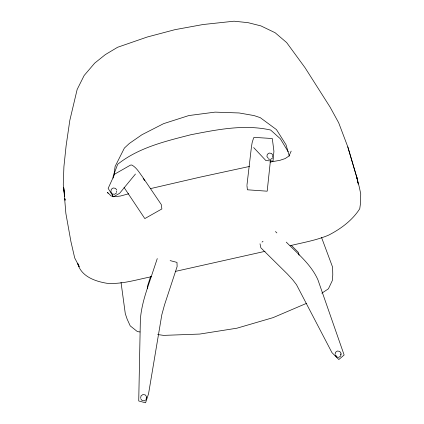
<?xml version="1.0" encoding="UTF-8"?>
<svg xmlns="http://www.w3.org/2000/svg" width="424" height="424" viewBox="0 0 424 424"><rect width="100%" height="100%" fill="white"/><g stroke="black" fill="none" stroke-linecap="round" stroke-linejoin="round"><path stroke-width="0.64" d="M112.339 196.397L112.349 194.431M113.086 178.122L113.197 176.167L117.681 164.274C138.717 147.547 165.387 141.261 190.89 134.731C217.046 129.665 244.123 124.068 270.623 130.03L280.328 138.749L288.198 151.787M270.443 160.495L267.184 191.198L247.393 189.793L246.932 185.373M247.007 184.721L251.421 147.048L252.148 142.639L253.647 137.758L254.315 137.371L272.309 138.531L273.92 151.288L273.019 161.115L265.859 160.553L253.663 147.568M114.03 174.317L115.105 166.473L124.375 148.077L129.304 143.487L141.955 134.721L163.584 123.66L188.834 115.556L215.095 112.127L239.136 112.964L254.018 115.567L260.262 117.655L276.459 129.601L286.004 144.711L289.306 156.059M116.436 192.247L116.632 191.171M140.657 397.982L141.049 395.831L142.946 394.548L145.236 394.892L146.572 396.657L146.185 398.809M146.646 397.426L146.254 399.583L144.356 400.86L142.072 400.516L140.731 398.751M272.431 157.32L272.727 155.703M335.103 354.448L335.495 352.296L337.393 351.014L339.677 351.358L341.018 353.123L340.726 354.74M341.092 353.892L340.7 356.049L338.803 357.326L336.518 356.981L335.177 355.217M150.668 276.353L147.488 286.2L147.499 288.548M157.267 258.587L147.086 289.131C143.842 298.989 141.15 309.123 140.365 319.505L138.728 400.971L145.575 402.8L148.57 393.679L161.804 314.831L164.496 304.962L177.121 266.548L176.983 262.392L170.135 260.601M291.171 151.108L288.935 156.074L285.119 158.597L279.904 160.325L269.987 162.09M135.452 174.036L119.637 193.291L113.468 196.837L108.152 188.404L114.655 174.153L130.534 165.084L131.838 165.026C136.523 167.565 139.22 172.483 142.326 176.607L161.274 204.548L161.883 208.937L144.817 218.593L124.036 187.392M262.021 242.104L263.018 241.256M116.505 193.015L114.613 194.298L112.323 193.953L110.982 192.189L110.913 191.415L111.305 189.263L113.197 187.98L115.487 188.325L116.828 190.09M272.5 158.088L270.607 159.371L268.318 159.027M321.816 293.191L328.43 288.808L332.289 280.63L332.782 274.938L332.623 267.231L321.535 237.445M306.382 303.409L273.04 317.65L236.921 328.197L199.725 334.064L163.563 335.384L157.67 334.531M128.726 193.779L120.421 196.031L115.185 196.646L110.993 195.915L107.42 192.247L108.088 193.386M150.509 188.611L199.858 177.2L249.45 166.462M151.665 276.697C136.873 279.527 122.075 284.499 106.843 283.274C94.828 281.255 80.931 276.353 77.629 263.182L79.203 266.595L74.703 257.951L70.935 241.643L65.874 213.452L63.727 187.774L64.241 192.332M175.51 271.371L265.021 251.331M290.117 245.697C303.001 242.565 316.251 240.355 328.526 235.188C340.711 228.955 352.296 220.427 359.738 208.767L360.474 203.621L360.734 193.911L359.329 187.222L356.891 177.619L347.797 146.868L338.681 122.78L330.084 107.102L305.036 67.702L286.651 42.57L275.144 32.743L260.935 25.906L248.056 22.663L234.053 21.2L203.054 24.523L174.948 29.669L147.261 37.015L117.607 47.271L105.311 54.622L94.706 63.123L84.143 75.504L77.147 89.475L69.822 120.363L66.112 145.798L63.913 166.696L63.266 184.44L64.623 196.195M139.994 331.966L137.376 331.584L130.216 325.871L127.131 319.102L125.287 313.649L121.026 282.336M275.462 231.536L276.872 232.919M286.274 242.131C297.759 253.685 311.105 264.518 317.899 279.755L344.129 354.989L338.824 359.536L331.95 352.62L296.487 284.679L292.581 279.623L287.355 273.968L260.855 247.796L260.023 243.8M291.383 245.422L298.401 252.413L299.079 255.2M272.823 155.168L271.482 153.403L269.198 153.059L267.3 154.336L266.908 156.493L268.249 158.258M335.776 355.328L336.444 356.213M143.153 178.35L144.579 180.566M347.797 146.868L357.289 179.045L358.195 184.106M357.289 179.045L356.891 177.619L357.867 182.749M64.925 198.808L65.079 200.117M64.384 193.636L64.676 196.238M64.967 198.845L65.116 200.144"/></g></svg>
